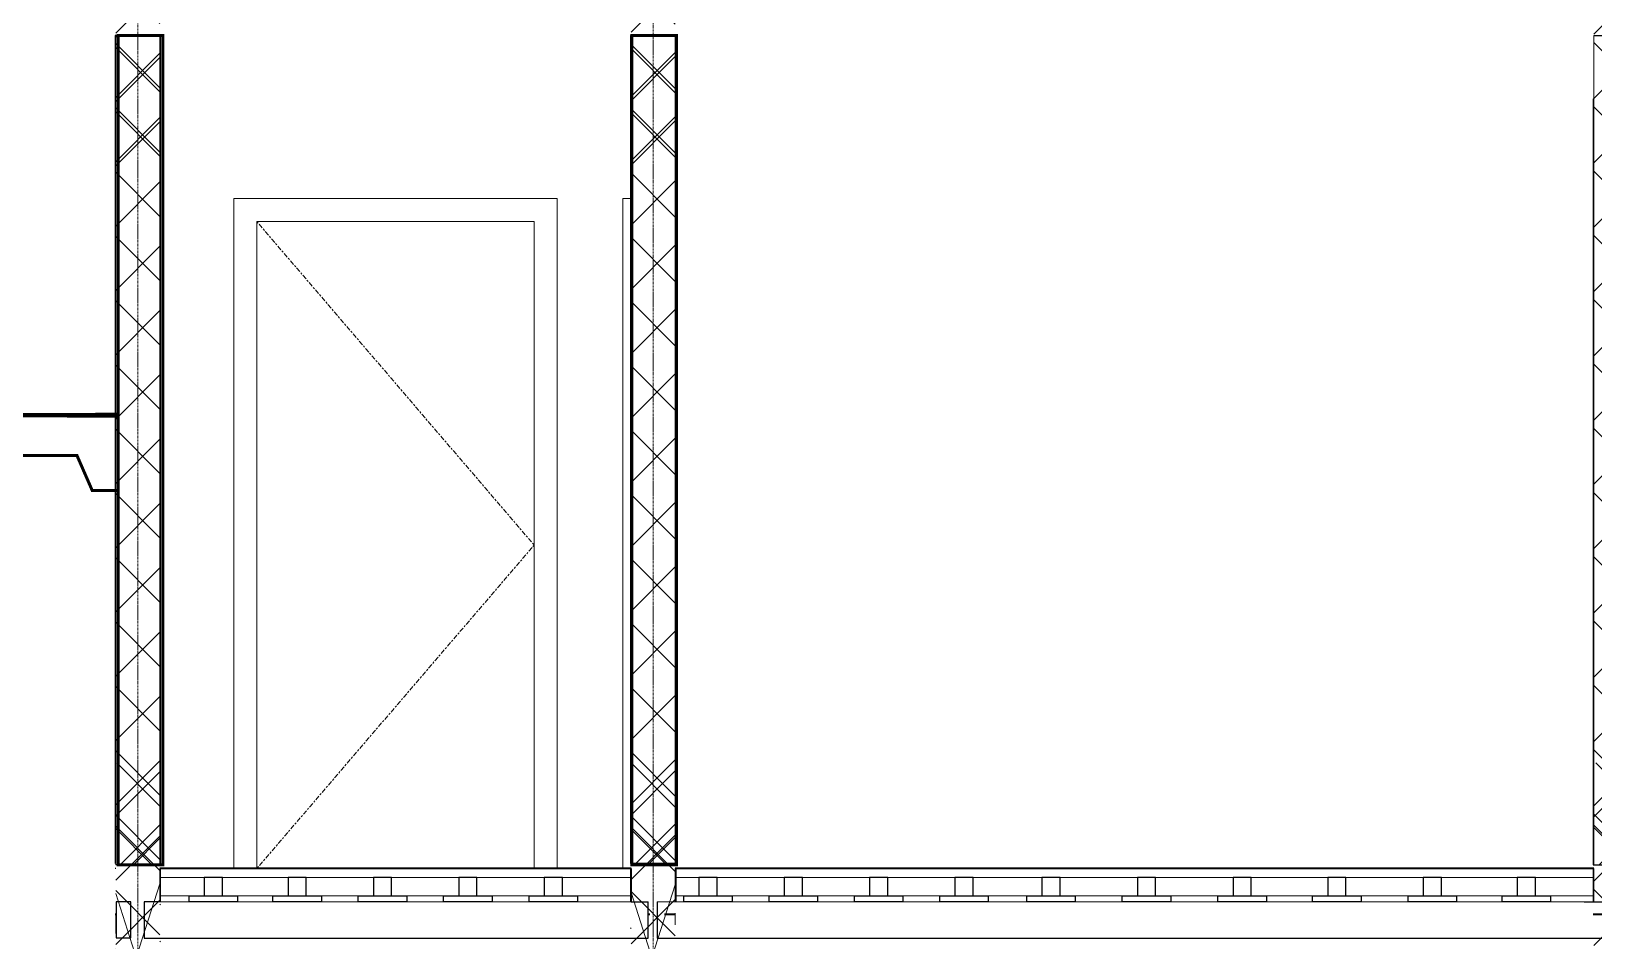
# Model space of a CAD drawing. Header units: inches. Extents: x -2431 to 214825, y 3 to 92804.
# Drawn here: x 163076 to 168230, y 35803 to 38803 of the extents above; entities that cross this region are included whole.
import ezdxf

# ---------------------------------------------------------------- set-up
doc = ezdxf.new("R2010")
doc.units = ezdxf.units.IN
doc.header["$MEASUREMENT"] = 0
doc.linetypes.add('Линия сетки', pattern=[22.224999999999994, 12.7, -3.174999999999999, 3.174999999999999, -3.174999999999999])
doc.linetypes.add('Центр', pattern=[31.749999999999996, 6.349999999999999, -4.7625, 15.875, -4.7625])
for name, color, linetype, lineweight in [('A-DOOR', 250, 'Continuous', 9), ('A-DOOR-FRAM', 250, 'Continuous', 18), ('A-FLOR', 250, 'Continuous', 9), ('A-WALL', 250, 'Continuous', 9), ('A-WALL-PATT', 250, 'Continuous', 25), ('S-GRID', 250, 'Continuous', 9)]:
    doc.layers.add(name, color=color, linetype=linetype, lineweight=lineweight)
pattern_1 = [(45, (164716.2814225166, 29090.74681734701), (-251.4471713899363, 251.4471713899363), []), (45, (164716.2814225166, 29471.74681734701), (-251.4471713899363, 251.4471713899363), [])]
pattern_2 = [(45, (164716.2814225166, 29090.74681734701), (-106.0660171779821, 106.0660171779821), []), (135, (164716.2814225166, 29090.74681734701), (-106.0660171779821, -106.0660171779821), [])]
pattern_3 = [(45, (164716.2814225166, 28490.74681734701), (-251.4471713899363, 251.4471713899363), []), (45, (164716.2814225166, 28871.74681734701), (-251.4471713899363, 251.4471713899363), [])]
pattern_4 = [(45, (164716.2814225166, 28490.74681734701), (-106.0660171779821, 106.0660171779821), []), (135, (164716.2814225166, 28490.74681734701), (-106.0660171779821, -106.0660171779821), [])]

# ---------------------------------------------------------------- blocks, each defined once
blk = doc.blocks.new('Одиночные-Щитовые - 0915 x 2134 мм-348962-Сечение 0')
at = {"layer": 'A-DOOR', "linetype": 'Центр'}
for p, q in [((-5142.589691944655, 2134), (-4227.589691944655, 1067)), ((-4227.589691944655, 1067), (-5142.589691944656, -1.353583911622991e-13))]:
    blk.add_line(p, q, dxfattribs=at)
at = {"layer": 'A-DOOR-FRAM', "lineweight": 9}
for p, q in [((-5218.589691944656, 2209.999999999999), (-5218.589691944656, 0)), ((-4151.589691944657, 2209.999999999999), (-5218.589691944656, 2209.999999999999)), ((-4151.589691944657, 0), (-4151.589691944657, 2209.999999999999)), ((-5142.589691944656, 0), (-5142.589691944656, 2134.000000000002)), ((-5142.589691944656, 2134.000000000002), (-4227.589691944657, 2134.000000000002)), ((-4227.589691944657, 2134.000000000002), (-4227.589691944657, 0))]:
    blk.add_line(p, q, dxfattribs=at)
blk = doc.blocks.new('Одиночные-Щитовые - 0915 x 2134 мм-348958-Сечение 0')
at = {"layer": 'A-DOOR-FRAM', "lineweight": 9}
for p, q in [((-3935.089691944609, 0), (-3935.089691944609, 2209.999999999999)), ((-3935.089691944609, 2209.999999999999), (-3910.089691944614, 2209.999999999999))]:
    blk.add_line(p, q, dxfattribs=at)

msp = doc.modelspace()

# ---------------------------------------------------------------- hatches: boundary and pattern name
at = {"layer": 'A-WALL-PATT', "lineweight": 9}
h = msp.add_hatch(dxfattribs=at)
h.set_pattern_fill('FP_3', color=256, style=0, pattern_type=2)
h.set_pattern_definition(pattern_3)
h.paths.add_polyline_path([(163352.447730572, 36040.74681734707), (163354.447730572, 36040.74681734707), (163354.447730572, 39640.74681734707), (163352.447730572, 39640.74681734707), (163352.447730572, 36735.72173956892)], flags=0)
h = msp.add_hatch(dxfattribs=at)
h.set_pattern_fill('FP_3', color=256, style=0, pattern_type=2)
h.set_pattern_definition(pattern_3)
h.paths.add_polyline_path([(163500.447730572, 36040.74681734707), (163502.447730572, 36040.74681734707), (163502.447730572, 39640.74681734707), (163500.447730572, 39640.74681734707), (163500.447730572, 36735.72173956892)], flags=0)
h = msp.add_hatch(dxfattribs=at)
h.set_pattern_fill('FP_3', color=256, style=0, pattern_type=2)
h.set_pattern_definition(pattern_3)
h.paths.add_polyline_path([(165052.447730572, 36040.74681734707), (165054.447730572, 36040.74681734707), (165054.447730572, 39640.74681734707), (165052.447730572, 39640.74681734707), (165052.447730572, 38494.40709171473)], flags=0)
h = msp.add_hatch(dxfattribs=at)
h.set_pattern_fill('FP_3', color=256, style=0, pattern_type=2)
h.set_pattern_definition(pattern_3)
h.paths.add_polyline_path([(165202.447730572, 36040.74681734707), (165202.447730572, 39640.74681734707), (165200.447730572, 39640.74681734707), (165200.447730572, 36040.74681734707)], flags=0)
h = msp.add_hatch(dxfattribs=at)
h.set_pattern_fill('FP_3', color=256, style=0, pattern_type=2)
h.set_pattern_definition(pattern_3)
h.paths.add_polyline_path([(168228.3306247166, 36040.74681734707), (168230.3306247166, 36040.74681734707), (168230.3306247166, 39640.74681734707), (168228.3306247166, 39640.74681734707), (168228.3306247166, 38494.40709171473)], flags=0)
h = msp.add_hatch(dxfattribs=at)
h.set_pattern_fill('FP_2', color=256, style=0, pattern_type=2)
h.set_pattern_definition(pattern_4)
h.paths.add_polyline_path([(163500.447730572, 39388.9989342253), (163354.447730572, 39388.9989342253), (163354.447730572, 36053.20426850743), (163500.447730572, 36053.20426850743)])
h.paths.add_polyline_path([(163355.883689857, 39490.74681734707), (163404.2844127769, 39490.74681734707), (163404.2844127769, 39530.74681734713), (163355.883689857, 39530.74681734713)])
h = msp.add_hatch(dxfattribs=at)
h.set_pattern_fill('FP_2', color=256, style=0, pattern_type=2)
h.set_pattern_definition(pattern_4)
h.paths.add_polyline_path([(165200.447730572, 39388.99893422244), (165054.447730572, 39388.9989342225), (165054.447730572, 36056.89903738291), (165200.447730572, 36056.89903738291)])
h = msp.add_hatch(dxfattribs=at)
h.set_pattern_fill('FP_2', color=256, style=0, pattern_type=2)
h.set_pattern_definition(pattern_4)
h.paths.add_polyline_path([(168376.3306247166, 39388.9989342253), (168230.3306247166, 39388.9989342253), (168230.3306247166, 36053.20426850743), (168376.3306247166, 36053.20426850743)])
h = msp.add_hatch(dxfattribs=at)
h.set_pattern_fill('FP_3', color=256, style=0, pattern_type=2)
h.set_pattern_definition(pattern_1)
h.paths.add_polyline_path([(163352.447730572, 33040.74681734707), (163354.447730572, 33040.74681734707), (163354.447730572, 36640.74681734707), (163352.447730572, 36640.74681734707), (163352.447730572, 33818.3510352773)], flags=0)
h = msp.add_hatch(dxfattribs=at)
h.set_pattern_fill('FP_3', color=256, style=0, pattern_type=2)
h.set_pattern_definition(pattern_1)
h.paths.add_polyline_path([(163500.447730572, 33040.74681734707), (163502.447730572, 33040.74681734707), (163502.447730572, 36640.74681734707), (163500.447730572, 36640.74681734707), (163500.447730572, 33818.3510352773)], flags=0)
h = msp.add_hatch(dxfattribs=at)
h.set_pattern_fill('FP_3', color=256, style=0, pattern_type=2)
h.set_pattern_definition(pattern_1)
h.paths.add_polyline_path([(165052.447730572, 33040.74681734707), (165054.447730572, 33040.74681734707), (165054.447730572, 36640.74681734707), (165052.447730572, 36640.74681734707), (165052.447730572, 35577.03638742311)], flags=0)
h = msp.add_hatch(dxfattribs=at)
h.set_pattern_fill('FP_3', color=256, style=0, pattern_type=2)
h.set_pattern_definition(pattern_1)
h.paths.add_polyline_path([(165200.447730572, 33040.74681734707), (165202.447730572, 33040.74681734707), (165202.447730572, 36640.74681734707), (165200.447730572, 36640.74681734707), (165200.447730572, 35577.03638742311)], flags=0)
h = msp.add_hatch(dxfattribs=at)
h.set_pattern_fill('FP_3', color=256, style=0, pattern_type=2)
h.set_pattern_definition(pattern_1)
h.paths.add_polyline_path([(168228.3306247166, 33040.74681734707), (168230.3306247166, 33040.74681734707), (168230.3306247166, 36640.74681734707), (168228.3306247166, 36640.74681734707), (168228.3306247166, 35577.03638742311)], flags=0)
h = msp.add_hatch(dxfattribs=at)
h.set_pattern_fill('FP_2', color=256, style=0, pattern_type=2)
h.set_pattern_definition(pattern_2)
h.paths.add_polyline_path([(163500.447730572, 36388.9989342253), (163354.447730572, 36388.9989342253), (163354.447730572, 33053.20426850743), (163500.447730572, 33053.20426850743)])
h.paths.add_polyline_path([(163355.883689857, 36490.74681734707), (163404.2844127769, 36490.74681734707), (163404.2844127769, 36530.74681734713), (163355.883689857, 36530.74681734713)])
h = msp.add_hatch(dxfattribs=at)
h.set_pattern_fill('FP_2', color=256, style=0, pattern_type=2)
h.set_pattern_definition(pattern_2)
h.paths.add_polyline_path([(165200.447730572, 36388.9989342225), (165054.447730572, 36388.9989342225), (165054.447730572, 33056.89903738286), (165200.4477305721, 33056.89903738291)])
h = msp.add_hatch(dxfattribs=at)
h.set_pattern_fill('FP_2', color=256, style=0, pattern_type=2)
h.set_pattern_definition(pattern_2)
h.paths.add_polyline_path([(168376.3306247166, 36388.9989342253), (168230.3306247166, 36388.9989342253), (168230.3306247166, 33053.20426850743), (168376.3306247166, 33053.20426850743)])

# ---------------------------------------------------------------- linework, layer by layer
for p, q in [((163502.447730572, 38788.9989342253), (163352.447730572, 38788.9989342253)), ((165054.447730572, 38788.9989342225), (165052.447730572, 38788.9989342225)), ((165054.447730572, 38788.9989342225), (165200.447730572, 38788.9989342225)), ((165200.447730572, 38788.9989342225), (165202.4477305721, 38788.99893422244)), ((168230.3306247166, 38788.9989342253), (168378.3306247166, 38788.9989342253)), ((163502.447730572, 36053.20426850743), (163354.447730572, 36053.20426850743)), ((163502.447730572, 36040.74681734707), (165054.4477305721, 36040.74681734707)), ((165052.447730572, 36040.74681734707), (165054.447730572, 36040.74681734707)), ((165054.4477305721, 36040.74681734707), (165054.4477305721, 35930.74681734707)), ((165054.447730572, 36040.74681734707), (165054.4477305721, 35930.74681734707)), ((165202.447730572, 36040.74681734713), (168228.3306247167, 36040.74681734707)), ((165202.447730572, 36040.74681734713), (168228.3306247166, 36040.74681734707)), ((165202.4477305721, 36040.74681734707), (165202.4477305722, 35930.74681734713)), ((165202.447730572, 36040.74681734707), (165202.4477305721, 35930.74681734713)), ((168228.3306247166, 36053.20426850743), (168378.3306247166, 36053.20426850743)), ((163706.5718784914, 36010.74681734992), (163646.5718784914, 36010.74681734992)), ((163646.5718784914, 36010.74681734992), (163646.5718784914, 35950.74681734992)), ((163706.5718784913, 36010.74681734992), (163646.5718784913, 36010.74681734992)), ((163646.5718784913, 36010.74681734992), (163646.5718784913, 35950.74681734992)), ((163706.5718784914, 35950.74681734992), (163706.5718784914, 36010.74681734992)), ((163706.5718784913, 35950.74681734992), (163706.5718784913, 36010.74681734992)), ((163982.9419795679, 36010.74681734986), (163922.9419795679, 36010.74681734986)), ((163922.9419795679, 36010.74681734986), (163922.9419795679, 35950.74681734986)), ((163982.9419795678, 36010.74681734986), (163922.9419795678, 36010.74681734986)), ((163922.9419795678, 36010.74681734986), (163922.9419795678, 35950.74681734986)), ((163982.9419795679, 35950.74681734986), (163982.9419795679, 36010.74681734986)), ((163982.9419795678, 35950.74681734986), (163982.9419795678, 36010.74681734986)), ((164264.5829941634, 36010.74681734986), (164204.5829941634, 36010.74681734986)), ((164204.5829941634, 36010.74681734986), (164204.5829941634, 35950.74681734986)), ((164204.5829941633, 36010.74681734986), (164204.5829941633, 35950.74681734986)), ((164264.5829941633, 36010.74681734986), (164204.5829941633, 36010.74681734986)), ((164264.5829941634, 35950.74681734986), (164264.5829941634, 36010.74681734986)), ((164264.5829941633, 35950.74681734986), (164264.5829941633, 36010.74681734986)), ((164486.2240087591, 36010.7468173526), (164486.2240087591, 35950.7468173526)), ((164546.2240087591, 36010.7468173526), (164486.2240087591, 36010.7468173526)), ((164546.224008759, 36010.7468173526), (164486.224008759, 36010.7468173526)), ((164486.224008759, 36010.7468173526), (164486.224008759, 35950.7468173526)), ((164546.2240087591, 35950.7468173526), (164546.2240087591, 36010.7468173526)), ((164546.224008759, 35950.7468173526), (164546.224008759, 36010.7468173526)), ((164767.8650233546, 36010.74681735528), (164767.8650233546, 35950.74681735528)), ((164827.8650233546, 36010.74681735528), (164767.8650233546, 36010.74681735528)), ((164767.8650233545, 36010.74681735528), (164767.8650233545, 35950.74681735528)), ((164827.8650233545, 36010.74681735528), (164767.8650233545, 36010.74681735528)), ((164827.8650233546, 35950.74681735528), (164827.8650233546, 36010.74681735528)), ((164827.8650233545, 35950.74681735528), (164827.8650233545, 36010.74681735528)), ((165338.0829941637, 36010.74681734986), (165278.0829941637, 36010.74681734986)), ((165278.0829941637, 36010.74681734986), (165278.0829941637, 35950.74681734986)), ((165338.0829941636, 36010.74681734986), (165278.0829941636, 36010.74681734986)), ((165278.0829941636, 36010.74681734986), (165278.0829941636, 35950.74681734986)), ((165338.0829941637, 35950.74681734986), (165338.0829941637, 36010.74681734986)), ((165338.0829941636, 35950.74681734986), (165338.0829941636, 36010.74681734986)), ((165619.7240087592, 36010.74681734986), (165559.7240087592, 36010.74681734986)), ((165559.7240087592, 36010.74681734986), (165559.7240087592, 35950.74681734986)), ((165619.7240087591, 36010.74681734986), (165559.7240087591, 36010.74681734986)), ((165559.7240087591, 36010.74681734986), (165559.7240087591, 35950.74681734986)), ((165619.7240087592, 35950.74681734986), (165619.7240087592, 36010.74681734986)), ((165619.7240087591, 35950.74681734986), (165619.7240087591, 36010.74681734986)), ((165901.3650233548, 36010.7468173526), (165841.3650233548, 36010.7468173526)), ((165841.3650233548, 36010.7468173526), (165841.3650233548, 35950.7468173526)), ((165901.3650233547, 36010.7468173526), (165841.3650233547, 36010.7468173526)), ((165841.3650233547, 36010.7468173526), (165841.3650233547, 35950.7468173526)), ((165901.3650233548, 35950.7468173526), (165901.3650233548, 36010.7468173526)), ((165901.3650233547, 35950.7468173526), (165901.3650233547, 36010.7468173526)), ((166123.0060379503, 36010.74681735528), (166123.0060379503, 35950.74681735528)), ((166183.0060379503, 36010.74681735528), (166123.0060379503, 36010.74681735528)), ((166183.0060379502, 36010.74681735528), (166123.0060379502, 36010.74681735528)), ((166123.0060379502, 36010.74681735528), (166123.0060379502, 35950.74681735528)), ((166183.0060379503, 35950.74681735528), (166183.0060379503, 36010.74681735528)), ((166183.0060379502, 35950.74681735528), (166183.0060379502, 36010.74681735528)), ((166469.5887451678, 36010.74681734707), (166409.5887451678, 36010.74681734707)), ((166409.5887451678, 36010.74681734707), (166409.5887451678, 35950.74681734707)), ((166469.5887451677, 36010.74681734707), (166409.5887451677, 36010.74681734707)), ((166409.5887451677, 36010.74681734707), (166409.5887451677, 35950.74681734707)), ((166469.5887451678, 35950.74681734707), (166469.5887451678, 36010.74681734707)), ((166469.5887451677, 35950.74681734707), (166469.5887451677, 36010.74681734707)), ((166785.0887451678, 36010.74681734608), (166725.0887451678, 36010.74681734608)), ((166725.0887451678, 36010.74681734608), (166725.0887451678, 35950.74681734608)), ((166725.0887451677, 36010.74681734602), (166725.0887451677, 35950.74681734608)), ((166785.0887451677, 36010.74681734602), (166725.0887451677, 36010.74681734602)), ((166785.0887451678, 35950.74681734608), (166785.0887451678, 36010.74681734608)), ((166785.0887451677, 35950.74681734608), (166785.0887451677, 36010.74681734602)), ((167100.5887451678, 36010.74681734707), (167040.5887451678, 36010.74681734707)), ((167040.5887451678, 36010.74681734707), (167040.5887451678, 35950.74681734707)), ((167100.5887451677, 36010.74681734707), (167040.5887451677, 36010.74681734707)), ((167040.5887451677, 36010.74681734707), (167040.5887451677, 35950.74681734707)), ((167100.5887451678, 35950.74681734707), (167100.5887451678, 36010.74681734707)), ((167100.5887451677, 35950.74681734707), (167100.5887451677, 36010.74681734707)), ((167412.5743739889, 36010.74681734608), (167352.5743739889, 36010.74681734608)), ((167352.5743739889, 36010.74681734608), (167352.5743739889, 35950.74681734608)), ((167412.5743739888, 36010.74681734602), (167352.5743739888, 36010.74681734602)), ((167352.5743739888, 36010.74681734602), (167352.5743739888, 35950.74681734608)), ((167412.5743739889, 35950.74681734608), (167412.5743739889, 36010.74681734608)), ((167412.5743739888, 35950.74681734608), (167412.5743739888, 36010.74681734602)), ((167728.0743739889, 36010.74681734707), (167668.0743739889, 36010.74681734707)), ((167668.0743739889, 36010.74681734707), (167668.0743739889, 35950.74681734707)), ((167668.0743739888, 36010.74681734707), (167668.0743739888, 35950.74681734707)), ((167728.0743739888, 36010.74681734707), (167668.0743739888, 36010.74681734707)), ((167728.0743739889, 35950.74681734707), (167728.0743739889, 36010.74681734707)), ((167728.0743739888, 35950.74681734707), (167728.0743739888, 36010.74681734707)), ((168037.6963365099, 36010.74681734701), (167977.6963365099, 36010.74681734701)), ((167977.6963365099, 36010.74681734701), (167977.6963365099, 35950.74681734701)), ((168037.6963365099, 35950.74681734701), (168037.6963365099, 36010.74681734701)), ((163404.2844127769, 35930.74681734713), (163355.883689857, 35930.74681734713)), ((163355.883689857, 35930.74681734713), (163355.883689857, 35811.67644874461)), ((163404.2844127769, 35811.67644874461), (163404.2844127769, 35930.74681734713)), ((163448.7328049132, 35930.74681734713), (163448.7328049132, 35811.36464429961)), ((163502.447730572, 35930.74681734713), (163448.7328049132, 35930.74681734713)), ((163596.5718784914, 35950.74681734992), (163756.5718784914, 35950.74681734992)), ((163596.5718784914, 35930.74681734992), (163596.5718784914, 35950.74681734992)), ((163596.5718784913, 35930.74681734992), (163596.5718784913, 35950.74681734992)), ((163596.5718784913, 35950.74681734992), (163756.5718784913, 35950.74681734992)), ((163756.5718784914, 35930.74681734992), (163596.5718784914, 35930.74681734992)), ((163756.5718784913, 35930.74681734992), (163596.5718784913, 35930.74681734992)), ((163646.5718784914, 35950.74681734992), (163706.5718784914, 35950.74681734992)), ((163646.5718784913, 35950.74681734992), (163706.5718784913, 35950.74681734992)), ((163756.5718784914, 35950.74681734992), (163756.5718784914, 35930.74681734992)), ((163756.5718784913, 35950.74681734992), (163756.5718784913, 35930.74681734992)), ((163872.9419795679, 35950.74681734986), (164032.9419795679, 35950.74681734986)), ((163872.9419795679, 35930.74681734986), (163872.9419795679, 35950.74681734986)), ((163872.9419795678, 35950.74681734986), (164032.9419795678, 35950.74681734986)), ((163872.9419795678, 35930.74681734986), (163872.9419795678, 35950.74681734986)), ((164032.9419795679, 35930.74681734986), (163872.9419795679, 35930.74681734986)), ((164032.9419795678, 35930.74681734986), (163872.9419795678, 35930.74681734986)), ((163922.9419795679, 35950.74681734986), (163982.9419795679, 35950.74681734986)), ((163922.9419795678, 35950.74681734986), (163982.9419795678, 35950.74681734986)), ((164032.9419795679, 35950.74681734986), (164032.9419795679, 35930.74681734986)), ((164032.9419795678, 35950.74681734986), (164032.9419795678, 35930.74681734986)), ((164154.5829941634, 35930.74681734986), (164154.5829941634, 35950.74681734986)), ((164154.5829941634, 35950.74681734986), (164314.5829941634, 35950.74681734986)), ((164154.5829941633, 35950.74681734986), (164314.5829941633, 35950.74681734986)), ((164154.5829941633, 35930.74681734986), (164154.5829941633, 35950.74681734986)), ((164314.5829941634, 35930.74681734986), (164154.5829941634, 35930.74681734986)), ((164314.5829941633, 35930.74681734986), (164154.5829941633, 35930.74681734986)), ((164204.5829941634, 35950.74681734986), (164264.5829941634, 35950.74681734986)), ((164204.5829941633, 35950.74681734986), (164264.5829941633, 35950.74681734986)), ((164314.5829941634, 35950.74681734986), (164314.5829941634, 35930.74681734986)), ((164314.5829941633, 35950.74681734986), (164314.5829941633, 35930.74681734986)), ((164436.224008759, 35950.7468173526), (164596.224008759, 35950.7468173526)), ((164436.2240087591, 35950.7468173526), (164596.2240087591, 35950.7468173526)), ((164436.2240087591, 35930.7468173526), (164436.2240087591, 35950.7468173526)), ((164436.224008759, 35930.7468173526), (164436.224008759, 35950.7468173526)), ((164596.2240087591, 35930.7468173526), (164436.2240087591, 35930.7468173526)), ((164596.224008759, 35930.7468173526), (164436.224008759, 35930.7468173526)), ((164486.2240087591, 35950.7468173526), (164546.2240087591, 35950.7468173526)), ((164486.224008759, 35950.7468173526), (164546.224008759, 35950.7468173526)), ((164596.2240087591, 35950.7468173526), (164596.2240087591, 35930.7468173526)), ((164596.224008759, 35950.7468173526), (164596.224008759, 35930.7468173526)), ((164717.8650233546, 35950.74681735528), (164877.8650233546, 35950.74681735528)), ((164717.8650233545, 35950.74681735528), (164877.8650233545, 35950.74681735528)), ((164717.8650233546, 35930.74681735528), (164717.8650233546, 35950.74681735528)), ((164717.8650233545, 35930.74681735528), (164717.8650233545, 35950.74681735528)), ((164877.8650233546, 35930.74681735528), (164717.8650233546, 35930.74681735528)), ((164877.8650233545, 35930.74681735528), (164717.8650233545, 35930.74681735528)), ((164767.8650233546, 35950.74681735528), (164827.8650233546, 35950.74681735528)), ((164767.8650233545, 35950.74681735528), (164827.8650233545, 35950.74681735528)), ((164877.8650233546, 35950.74681735528), (164877.8650233546, 35930.74681735528)), ((164877.8650233545, 35950.74681735528), (164877.8650233545, 35930.74681735528)), ((165054.4477305721, 35930.74681734707), (165111.0355341841, 35930.74681734707)), ((165111.0355341841, 35811.36464429961), (165111.0355341841, 35930.74681734707)), ((165140.6390425664, 35930.74681734713), (165140.6390425664, 35811.36464429961)), ((165202.4477305721, 35930.74681734713), (165200.447730572, 35930.74681734713)), ((165228.0829941637, 35950.74681734986), (165388.0829941637, 35950.74681734986)), ((165228.0829941637, 35930.74681734986), (165228.0829941637, 35950.74681734986)), ((165228.0829941636, 35950.74681734986), (165388.0829941636, 35950.74681734986)), ((165228.0829941636, 35930.74681734986), (165228.0829941636, 35950.74681734986)), ((165388.0829941637, 35930.74681734986), (165228.0829941637, 35930.74681734986)), ((165388.0829941636, 35930.74681734986), (165228.0829941636, 35930.74681734986)), ((165278.0829941637, 35950.74681734986), (165338.0829941637, 35950.74681734986)), ((165278.0829941636, 35950.74681734986), (165338.0829941636, 35950.74681734986)), ((165388.0829941637, 35950.74681734986), (165388.0829941637, 35930.74681734986)), ((165388.0829941636, 35950.74681734986), (165388.0829941636, 35930.74681734986)), ((165509.7240087592, 35950.74681734986), (165669.7240087592, 35950.74681734986)), ((165509.7240087592, 35930.74681734986), (165509.7240087592, 35950.74681734986)), ((165509.7240087591, 35950.74681734986), (165669.7240087591, 35950.74681734986)), ((165509.7240087591, 35930.74681734986), (165509.7240087591, 35950.74681734986)), ((165669.7240087592, 35930.74681734986), (165509.7240087592, 35930.74681734986)), ((165669.7240087591, 35930.74681734986), (165509.7240087591, 35930.74681734986)), ((165559.7240087592, 35950.74681734986), (165619.7240087592, 35950.74681734986)), ((165559.7240087591, 35950.74681734986), (165619.7240087591, 35950.74681734986)), ((165669.7240087592, 35950.74681734986), (165669.7240087592, 35930.74681734986)), ((165669.7240087591, 35950.74681734986), (165669.7240087591, 35930.74681734986)), ((165791.3650233548, 35950.7468173526), (165951.3650233548, 35950.7468173526)), ((165791.3650233548, 35930.7468173526), (165791.3650233548, 35950.7468173526)), ((165791.3650233547, 35950.7468173526), (165951.3650233547, 35950.7468173526)), ((165791.3650233547, 35930.7468173526), (165791.3650233547, 35950.7468173526)), ((165951.3650233548, 35930.7468173526), (165791.3650233548, 35930.7468173526)), ((165951.3650233547, 35930.7468173526), (165791.3650233547, 35930.7468173526)), ((165841.3650233548, 35950.7468173526), (165901.3650233548, 35950.7468173526)), ((165841.3650233547, 35950.7468173526), (165901.3650233547, 35950.7468173526)), ((165951.3650233548, 35950.7468173526), (165951.3650233548, 35930.7468173526)), ((165951.3650233547, 35950.7468173526), (165951.3650233547, 35930.7468173526)), ((166073.0060379503, 35950.74681735528), (166233.0060379503, 35950.74681735528)), ((166073.0060379503, 35930.74681735528), (166073.0060379503, 35950.74681735528)), ((166073.0060379502, 35950.74681735528), (166233.0060379502, 35950.74681735528)), ((166073.0060379502, 35930.74681735528), (166073.0060379502, 35950.74681735528)), ((166233.0060379503, 35930.74681735528), (166073.0060379503, 35930.74681735528)), ((166233.0060379502, 35930.74681735528), (166073.0060379502, 35930.74681735528)), ((166123.0060379503, 35950.74681735528), (166183.0060379503, 35950.74681735528)), ((166123.0060379502, 35950.74681735528), (166183.0060379502, 35950.74681735528)), ((166233.0060379503, 35950.74681735528), (166233.0060379503, 35930.74681735528)), ((166233.0060379502, 35950.74681735528), (166233.0060379502, 35930.74681735528)), ((166359.5887451678, 35950.74681734707), (166519.5887451678, 35950.74681734707)), ((166359.5887451678, 35930.74681734707), (166359.5887451678, 35950.74681734707)), ((166359.5887451677, 35950.74681734707), (166519.5887451677, 35950.74681734707)), ((166359.5887451677, 35930.74681734707), (166359.5887451677, 35950.74681734707)), ((166519.5887451678, 35930.74681734707), (166359.5887451678, 35930.74681734707)), ((166519.5887451677, 35930.74681734707), (166359.5887451677, 35930.74681734707)), ((166409.5887451678, 35950.74681734707), (166469.5887451678, 35950.74681734707)), ((166409.5887451677, 35950.74681734707), (166469.5887451677, 35950.74681734707)), ((166519.5887451678, 35950.74681734707), (166519.5887451678, 35930.74681734707)), ((166519.5887451677, 35950.74681734707), (166519.5887451677, 35930.74681734707)), ((166675.0887451678, 35950.74681734608), (166835.0887451678, 35950.74681734608)), ((166675.0887451678, 35930.74681734602), (166675.0887451678, 35950.74681734608)), ((166675.0887451677, 35950.74681734608), (166835.0887451677, 35950.74681734608)), ((166675.0887451677, 35930.74681734602), (166675.0887451677, 35950.74681734608)), ((166835.0887451678, 35930.74681734602), (166675.0887451678, 35930.74681734602)), ((166835.0887451677, 35930.74681734602), (166675.0887451677, 35930.74681734602)), ((166725.0887451678, 35950.74681734608), (166785.0887451678, 35950.74681734608)), ((166725.0887451677, 35950.74681734608), (166785.0887451677, 35950.74681734608)), ((166835.0887451678, 35950.74681734608), (166835.0887451678, 35930.74681734602)), ((166835.0887451677, 35950.74681734608), (166835.0887451677, 35930.74681734602)), ((166990.5887451678, 35950.74681734707), (167150.5887451678, 35950.74681734707)), ((166990.5887451678, 35930.74681734707), (166990.5887451678, 35950.74681734707)), ((166990.5887451677, 35950.74681734707), (167150.5887451677, 35950.74681734707)), ((166990.5887451677, 35930.74681734707), (166990.5887451677, 35950.74681734707)), ((167150.5887451678, 35930.74681734707), (166990.5887451678, 35930.74681734707)), ((167150.5887451677, 35930.74681734707), (166990.5887451677, 35930.74681734707)), ((167040.5887451678, 35950.74681734707), (167100.5887451678, 35950.74681734707)), ((167040.5887451677, 35950.74681734707), (167100.5887451677, 35950.74681734707)), ((167150.5887451678, 35950.74681734707), (167150.5887451678, 35930.74681734707)), ((167150.5887451677, 35950.74681734707), (167150.5887451677, 35930.74681734707)), ((167302.5743739889, 35950.74681734608), (167462.5743739889, 35950.74681734608)), ((167302.5743739889, 35930.74681734602), (167302.5743739889, 35950.74681734608)), ((167302.5743739888, 35950.74681734608), (167462.5743739888, 35950.74681734608)), ((167302.5743739888, 35930.74681734602), (167302.5743739888, 35950.74681734608)), ((167462.5743739889, 35930.74681734602), (167302.5743739889, 35930.74681734602)), ((167462.5743739888, 35930.74681734602), (167302.5743739888, 35930.74681734602)), ((167352.5743739889, 35950.74681734608), (167412.5743739889, 35950.74681734608)), ((167352.5743739888, 35950.74681734608), (167412.5743739888, 35950.74681734608)), ((167462.5743739889, 35950.74681734608), (167462.5743739889, 35930.74681734602)), ((167462.5743739888, 35950.74681734608), (167462.5743739888, 35930.74681734602)), ((167618.0743739889, 35950.74681734707), (167778.0743739889, 35950.74681734707)), ((167618.0743739889, 35930.74681734707), (167618.0743739889, 35950.74681734707)), ((167618.0743739888, 35950.74681734707), (167778.0743739888, 35950.74681734707)), ((167618.0743739888, 35930.74681734707), (167618.0743739888, 35950.74681734707)), ((167778.0743739889, 35930.74681734707), (167618.0743739889, 35930.74681734707)), ((167778.0743739888, 35930.74681734707), (167618.0743739888, 35930.74681734707)), ((167668.0743739889, 35950.74681734707), (167728.0743739889, 35950.74681734707)), ((167668.0743739888, 35950.74681734707), (167728.0743739888, 35950.74681734707)), ((167778.0743739889, 35950.74681734707), (167778.0743739889, 35930.74681734707)), ((167778.0743739888, 35950.74681734707), (167778.0743739888, 35930.74681734707)), ((167927.69633651, 35950.74681734701), (168087.69633651, 35950.74681734701)), ((167927.69633651, 35930.74681734701), (167927.69633651, 35950.74681734701)), ((167927.6963365099, 35950.74681734701), (168087.6963365099, 35950.74681734701)), ((167927.6963365099, 35930.74681734701), (167927.6963365099, 35950.74681734701)), ((168087.69633651, 35930.74681734701), (167927.69633651, 35930.74681734701)), ((168087.6963365099, 35930.74681734701), (167927.6963365099, 35930.74681734701)), ((167977.6963365099, 35950.74681734701), (168037.6963365099, 35950.74681734701)), ((168087.69633651, 35950.74681734701), (168087.69633651, 35930.74681734701)), ((168087.6963365099, 35950.74681734701), (168087.6963365099, 35930.74681734701)), ((168198.4076117045, 35930.74681734701), (168282.1610656981, 35930.74681734713)), ((163355.883689857, 35811.67644874461), (163404.2844127769, 35811.67644874461)), ((163448.7328049132, 35811.36464429961), (165111.0355341841, 35811.36464429961)), ((165140.6390425664, 35811.36464429961), (168282.1610656983, 35811.36464429961))]:
    msp.add_line(p, q)
at = {"lineweight": 0}
for p, q in [((163502.447730572, 36010.74681734713), (165054.4477305721, 36010.74681734707)), ((163502.447730572, 36010.74681734713), (165054.447730572, 36010.74681734707)), ((165202.447730572, 36010.74681734713), (168228.3306247167, 36010.74681734707)), ((165202.447730572, 36010.74681734713), (168228.3306247166, 36010.74681734707)), ((163500.447730572, 35950.74681734713), (165054.4477305721, 35950.74681734707)), ((163500.447730572, 35950.74681734713), (165054.447730572, 35950.74681734707)), ((163502.447730572, 35930.74681734713), (165054.4477305721, 35930.74681734707)), ((163502.447730572, 35930.74681734713), (165054.447730572, 35930.74681734707)), ((165140.6390425664, 35930.74681734701), (168228.3306247166, 35930.74681734701)), ((165202.447730572, 35950.74681734713), (168230.3306247167, 35950.74681734701)), ((165202.447730572, 35950.74681734713), (168230.3306247166, 35950.74681734701)), ((165202.447730572, 35930.74681734713), (168228.3306247167, 35930.74681734701))]:
    msp.add_line(p, q, dxfattribs=at)
at = {"const_width": 10}
for points in [[(163510.0002155266, 36053.03327292891), (163362.0002155266, 36053.03327292891), (163362.0002155266, 38788.82793864683), (163510.0002155266, 38788.82793864683), (163510.0002155266, 36053.03327292891)], [(165204.7790417858, 36053.03327292902), (165056.7790417858, 36053.03327292902), (165056.7790417858, 38788.82793864695), (165204.7790417858, 38788.82793864695), (165204.7790417858, 36053.03327292902)], [(161889.8821786576, 37244.13715937369), (161889.8821786576, 37537.88836796351), (163362.0002155261, 37537.97055464316), (163362.0002155271, 37287.98485521177)], [(163362.0002155271, 37287.98485521177), (163276.8203101755, 37287.98485521177), (163226.6860906087, 37402.87136510302), (162103.2259978142, 37402.79209369185), (162022.0841618338, 37244.13715937363)]]:
    msp.add_lwpolyline(points, dxfattribs=at)
msp.add_lwpolyline([(162022.0841618338, 37244.13715937363), (162103.2259978142, 37402.79209369185), (163226.6860906087, 37402.87136510302), (163276.8203101755, 37287.98485521177), (163362.0002155271, 37287.98485521177), (163362.0002155261, 37537.97055464316), (161889.8821786576, 37537.88836796351)])
msp.add_lwpolyline([(162022.0841618338, 37244.13715937363), (162103.2259978142, 37402.79209369185), (163226.6860906087, 37402.87136510302), (163276.8203101755, 37287.98485521177), (163362.0002155271, 37287.98485521177), (163362.0002155261, 37537.97055464316), (161889.8821786576, 37537.88836796351)])
at = {"layer": 'A-DOOR', "linetype": 'Центр'}
msp.add_line((164734.947730572, 37107.74681734707), (163819.947730572, 36040.74681734707), dxfattribs=at)
at = {"layer": 'A-DOOR-FRAM', "lineweight": 9}
for p, q in [((163743.947730572, 38250.74681734707), (163743.947730572, 36040.74681734707)), ((164810.947730572, 36040.74681734707), (164810.947730572, 38250.74681734707)), ((165027.447730572, 36040.74681734707), (165027.447730572, 38250.74681734707)), ((163819.947730572, 36040.74681734707), (163819.947730572, 38174.74681734707)), ((164734.947730572, 38174.74681734707), (164734.947730572, 36040.74681734707))]:
    msp.add_line(p, q, dxfattribs=at)
at = {"layer": 'A-FLOR', "lineweight": 35}
for p, q in [((165054.447730572, 36040.74681734713), (163500.447730572, 36040.74681734713)), ((168230.3306247166, 36040.74681734713), (165200.447730572, 36040.74681734713)), ((163352.447730572, 35890.74681734707), (163355.883689857, 35890.74681734707)), ((165111.0355341841, 35890.74681734707), (165115.9242887698, 35890.74681734707)), ((165165.1666936872, 35890.74681734707), (165200.447730572, 35890.74681734713)), ((168228.3306247166, 35890.74681734713), (168282.1610656981, 35890.74681734707))]:
    msp.add_line(p, q, dxfattribs=at)
at = {"layer": 'A-WALL', "lineweight": 25}
for p, q in [((163352.447730572, 38788.9989342253), (163352.447730572, 36057.11695266014)), ((163352.447730572, 38788.9989342253), (163352.447730572, 36057.11695266014)), ((163352.447730572, 38788.9989342253), (163352.447730572, 36940.74681734707)), ((163502.447730572, 36053.20426850743), (163502.447730572, 38788.9989342253)), ((163502.447730572, 36053.20426850743), (163502.447730572, 38788.9989342253)), ((163502.447730572, 36053.20426850743), (163502.447730572, 38788.9989342253)), ((163502.447730572, 36053.20426850743), (163502.447730572, 38788.9989342253)), ((163502.447730572, 36053.20426850743), (163502.447730572, 38788.9989342253)), ((163502.447730572, 36940.74681734707), (163502.447730572, 38788.9989342253)), ((165052.4477305721, 38788.9989342225), (165052.447730572, 36056.89903738291)), ((165052.4477305721, 38788.9989342225), (165052.447730572, 36056.89903738291)), ((165052.447730572, 38788.9989342225), (165052.447730572, 36056.89903738291)), ((165052.447730572, 38788.9989342225), (165052.447730572, 36056.89903738286)), ((165052.447730572, 38788.99893422244), (165052.447730572, 36056.89903738291)), ((165052.447730572, 38788.9989342225), (165052.447730572, 36940.74681734707)), ((165202.447730572, 36056.89903738291), (165202.447730572, 38788.99893422244)), ((165202.4477305721, 36056.89903738291), (165202.447730572, 38788.9989342225)), ((165202.447730572, 36056.89903738291), (165202.447730572, 38788.99893422244)), ((165202.447730572, 36056.89903738291), (165202.447730572, 38788.9989342225)), ((165202.4477305721, 36056.89903738291), (165202.4477305721, 38788.9989342225)), ((165202.447730572, 36940.74681734707), (165202.447730572, 38788.99893422244)), ((168228.3306247166, 38578.33928001253), (168228.3306247166, 36053.20426850743)), ((168228.3306247166, 38443.31681846513), (168228.3306247166, 36053.20426850743)), ((168228.3306247166, 38443.31681846513), (168228.3306247166, 36053.20426850743)), ((168228.3306247166, 38443.31681846513), (168228.3306247165, 36053.20426850743)), ((168228.3306247166, 38443.31681846513), (168228.3306247166, 36053.20426850743)), ((168228.3306247166, 38443.31681846513), (168228.3306247166, 36940.74681734707)), ((163354.4477305719, 36040.74681734707), (163352.447730572, 36040.74681734707)), ((163502.447730572, 36040.74681734707), (163500.447730572, 36040.74681734707)), ((163502.447730572, 35930.74681734713), (163502.447730572, 36040.74681734707)), ((163502.447730572, 35930.74681734713), (163502.447730572, 36040.74681734713)), ((163502.447730572, 35930.74681734713), (163502.447730572, 36040.74681734707)), ((163502.447730572, 35930.74681734713), (163502.447730572, 36040.74681734707)), ((163502.447730572, 35930.74681734713), (163502.447730572, 36040.74681734707)), ((163502.447730572, 35930.74681734713), (163502.447730572, 36040.74681734707)), ((165202.447730572, 36056.89903738291), (165052.447730572, 36056.89903738291)), ((165052.447730572, 36040.74681734707), (165052.447730572, 35930.74681734707)), ((165052.447730572, 36040.74681734713), (165052.447730572, 35930.74681734707)), ((165052.447730572, 36040.74681734713), (165052.447730572, 35930.74681734713)), ((165052.447730572, 36040.74681734713), (165052.447730572, 35930.74681734707)), ((165052.447730572, 36040.74681734707), (165052.447730572, 35930.74681734707)), ((165052.447730572, 36040.74681734713), (165052.447730572, 35930.74681734707)), ((165202.447730572, 35930.74681734713), (165202.447730572, 36040.74681734707)), ((165202.447730572, 35930.74681734713), (165202.447730572, 36040.74681734713)), ((165202.4477305721, 35930.74681734713), (165202.4477305721, 36040.74681734707)), ((165202.447730572, 35930.74681734713), (165202.447730572, 36040.74681734713)), ((165202.4477305721, 35930.74681734713), (165202.447730572, 36040.74681734713)), ((165202.4477305721, 35930.74681734713), (165202.4477305721, 36040.74681734713)), ((168228.3306247166, 36040.74681734707), (168228.3306247166, 35930.74681734701)), ((168228.3306247166, 36040.74681734713), (168228.3306247166, 35930.74681734701)), ((168228.3306247165, 36040.74681734713), (168228.3306247166, 35930.74681734701)), ((168228.3306247165, 36040.74681734713), (168228.3306247166, 35930.74681734701)), ((168230.3306247166, 36040.74681734707), (168228.3306247166, 36040.74681734707)), ((168228.3306247166, 36040.74681734707), (168228.3306247166, 35930.74681734701)), ((168228.3306247166, 36040.74681734713), (168228.3306247166, 35930.74681734701))]:
    msp.add_line(p, q, dxfattribs=at)
at = {"layer": 'A-WALL'}
for p, q in [((163354.447730572, 38788.9989342253), (163354.447730572, 36053.20426850743)), ((163354.447730572, 38788.9989342253), (163354.447730572, 36053.20426850743)), ((163354.447730572, 38788.9989342253), (163354.4477305719, 36053.20426850743)), ((163354.447730572, 38788.9989342253), (163354.447730572, 36053.20426850743)), ((163354.447730572, 38788.9989342253), (163354.447730572, 36053.20426850743)), ((163354.447730572, 38788.9989342253), (163354.447730572, 36053.20426850743)), ((163354.447730572, 38788.9989342253), (163354.447730572, 36053.20426850743)), ((163354.447730572, 38788.9989342253), (163354.447730572, 36940.74681734707)), ((163500.447730572, 38788.9989342253), (163500.447730572, 36053.20426850743)), ((163500.447730572, 38788.9989342253), (163500.447730572, 36053.20426850743)), ((163500.447730572, 38788.9989342253), (163500.447730572, 36053.20426850743)), ((163500.447730572, 38788.9989342253), (163500.447730572, 36053.20426850743)), ((163500.447730572, 38788.9989342253), (163500.4477305719, 36053.20426850743)), ((163500.447730572, 38788.9989342253), (163500.447730572, 36940.74681734707)), ((165054.4477305721, 38789.69432377972), (165054.447730572, 36056.89903738291)), ((165054.4477305721, 38789.69432377972), (165054.4477305721, 36056.89903738291)), ((165054.4477305721, 38789.69432377972), (165054.4477305721, 36056.89903738291)), ((165054.4477305721, 38789.69432377972), (165054.4477305721, 36056.89903738286)), ((165054.4477305721, 38789.69432377972), (165054.447730572, 36940.74681734707)), ((165054.447730572, 38788.9989342225), (165054.447730572, 36056.89903738291)), ((165200.447730572, 38788.9989342225), (165200.447730572, 36056.89903738291)), ((165200.4477305721, 38788.9989342225), (165200.447730572, 36056.89903738291)), ((165200.447730572, 38788.9989342225), (165200.447730572, 36056.89903738291)), ((165200.447730572, 38788.9989342225), (165200.447730572, 36056.89903738291)), ((165200.4477305721, 38788.9989342225), (165200.447730572, 36056.89903738291)), ((165200.447730572, 38788.9989342225), (165200.447730572, 36940.74681734707)), ((168230.3306247166, 38788.9989342253), (168230.3306247166, 36053.20426850743)), ((168230.3306247166, 38788.9989342253), (168230.3306247166, 36053.20426850743)), ((168230.3306247166, 38788.9989342253), (168230.3306247166, 36053.20426850743)), ((168230.3306247166, 38788.9989342253), (168230.3306247166, 36053.20426850743)), ((168230.3306247166, 38788.9989342253), (168230.3306247166, 36053.20426850743)), ((168230.3306247166, 38788.9989342253), (168230.3306247166, 36940.74681734707)), ((163500.447730572, 36040.74681734707), (163500.447730572, 35930.74681734713)), ((163500.447730572, 36040.74681734713), (163500.447730572, 35930.74681734713)), ((163500.447730572, 36040.74681734707), (163500.447730572, 35930.74681734713)), ((163500.447730572, 36040.74681734707), (163500.447730572, 35930.74681734713)), ((163500.447730572, 36040.74681734707), (163500.447730572, 35930.74681734713)), ((163500.447730572, 36040.74681734707), (163500.447730572, 35930.74681734713)), ((165054.447730572, 36040.74681734707), (165054.4477305721, 35930.74681734707)), ((165054.447730572, 36040.74681734713), (165054.447730572, 35930.74681734707)), ((165054.4477305721, 36040.74681734713), (165054.4477305721, 35930.74681734707)), ((165054.447730572, 36040.74681734713), (165054.4477305721, 35930.74681734707)), ((165054.4477305721, 36040.74681734707), (165054.4477305721, 35930.74681734707)), ((165054.447730572, 36040.74681734713), (165054.447730572, 35930.74681734707)), ((165200.447730572, 36040.74681734707), (165200.447730572, 35930.74681734701)), ((165200.447730572, 36040.74681734713), (165200.447730572, 35930.74681734701)), ((165200.447730572, 36040.74681734713), (165200.447730572, 35930.74681734701)), ((165200.447730572, 36040.74681734713), (165200.447730572, 35930.74681734701)), ((165200.447730572, 36040.74681734707), (165200.447730572, 35930.74681734701)), ((168230.3306247166, 36040.74681734707), (168230.3306247166, 35930.74681734707)), ((168230.3306247166, 36040.74681734713), (168230.3306247166, 35930.74681734707)), ((168230.3306247166, 36040.74681734713), (168230.3306247166, 35930.74681734707)), ((168230.3306247166, 36040.74681734713), (168230.3306247166, 35930.74681734707)), ((168230.3306247166, 36040.74681734707), (168230.3306247166, 35930.74681734707)), ((168230.3306247166, 36040.74681734713), (168230.3306247166, 35930.74681734707)), ((163354.447730572, 35890.74681734713), (163354.447730572, 35826.32653399685)), ((163354.447730572, 35890.74681734713), (163354.447730572, 35826.32653399685)), ((163354.447730572, 35890.74681734713), (163354.447730572, 35826.32653399685)), ((163354.447730572, 35890.74681734713), (163354.447730572, 35826.32653399685)), ((163354.447730572, 35890.74681734707), (163354.447730572, 35826.32653399691)), ((163354.447730572, 35890.74681734713), (163354.447730572, 35826.32653399685)), ((163354.447730572, 35890.74681734707), (163354.447730572, 35826.32653399685)), ((165200.447730572, 35893.53958154068), (165200.447730572, 35855.46578046231)), ((165200.447730572, 35893.53958154074), (165200.447730572, 35855.46578046225)), ((165200.447730572, 35893.53958154062), (165200.447730572, 35855.46578046237)), ((165200.447730572, 35893.53958154074), (165200.447730572, 35855.46578046225)), ((165200.447730572, 35893.53958154068), (165200.447730572, 35855.46578046231))]:
    msp.add_line(p, q, dxfattribs=at)
at = {"layer": 'A-WALL-PATT', "linetype": 'Continuous', "lineweight": 9}
for p, q in [((163354.447730572, 38782.61444563721), (163360.83221916, 38788.9989342253)), ((163352.447730572, 38731.39981366659), (163354.447730572, 38733.39981366659)), ((163500.447730572, 38602.56538289902), (163354.447730572, 38748.56538289896)), ((163354.447730572, 38570.48241128121), (163500.447730572, 38716.48241128121)), ((165200.447730572, 38599.62165774661), (165054.4477305721, 38745.62165774661)), ((165054.4477305721, 38573.42613643361), (165200.4477305721, 38719.42613643361)), ((163352.447730572, 38609.50547088671), (163354.447730572, 38611.50547088671)), ((165200.447730572, 38567.82244254719), (165202.447730572, 38569.82244254719)), ((168228.3306247166, 38578.33928001253), (168230.3306247166, 38580.33928001253)), ((163500.447730572, 38390.43334854301), (163354.447730572, 38536.43334854301)), ((165200.447730572, 38387.48962339066), (165054.4477305721, 38533.48962339066)), ((165054.4477305721, 38361.29410207766), (165200.447730572, 38507.29410207761)), ((163354.447730572, 38358.35037692526), (163500.447730572, 38504.35037692526)), ((168228.3306247166, 38456.44493723265), (168230.3306247166, 38458.44493723265)), ((165200.447730572, 38445.9280997673), (165202.447730572, 38447.9280997673)), ((163474.0729136755, 36053.20426850748), (163354.447730572, 36172.82945161092)), ((163412.9055190862, 36053.20426850743), (163500.447730572, 36140.74647999322)), ((165167.4344196477, 36056.89903738291), (165054.4477305721, 36169.88572645851)), ((165113.6565628094, 36056.89903738286), (165200.447730572, 36143.69020514551)), ((168353.1097038626, 36053.20426850748), (168230.3306247166, 36175.98334765341)), ((168228.3306247166, 36081.23362279241), (168230.3306247166, 36083.23362279241)), ((165200.447730572, 36070.71678532707), (165202.447730572, 36072.71678532707)), ((163500.447730572, 35990.43334854301), (163354.447730572, 35536.43334854301)), ((165200.447730572, 35987.48962339066), (165054.4477305721, 35533.48962339066)), ((163354.447730572, 35958.35037692526), (163500.447730572, 35504.35037692526)), ((165054.4477305721, 35961.29410207766), (165200.447730572, 35507.29410207761)), ((165200.447730572, 35948.82244254719), (165202.447730572, 35950.82244254719)), ((168228.3306247166, 35959.33928001253), (168230.3306247166, 35961.33928001253))]:
    msp.add_line(p, q, dxfattribs=at)
at = {"layer": 'S-GRID', "linetype": 'Линия сетки', "ltscale": 0.5}
for p, q in [((163427.447730572, 6468.297885715467), (163427.447730572, 42486.79996381543)), ((165127.447730572, 6442.872989288502), (165127.447730572, 42486.79996381543))]:
    msp.add_line(p, q, dxfattribs=at)

# ---------------------------------------------------------------- block references
at = {"layer": 'A-DOOR'}
for name in ['Одиночные-Щитовые - 0915 x 2134 мм-348962-Сечение 0', 'Одиночные-Щитовые - 0915 x 2134 мм-348958-Сечение 0']:
    msp.add_blockref(name, (168962.5374225166, 36040.74681734707), dxfattribs=at)

doc.saveas('drawing.dxf')
